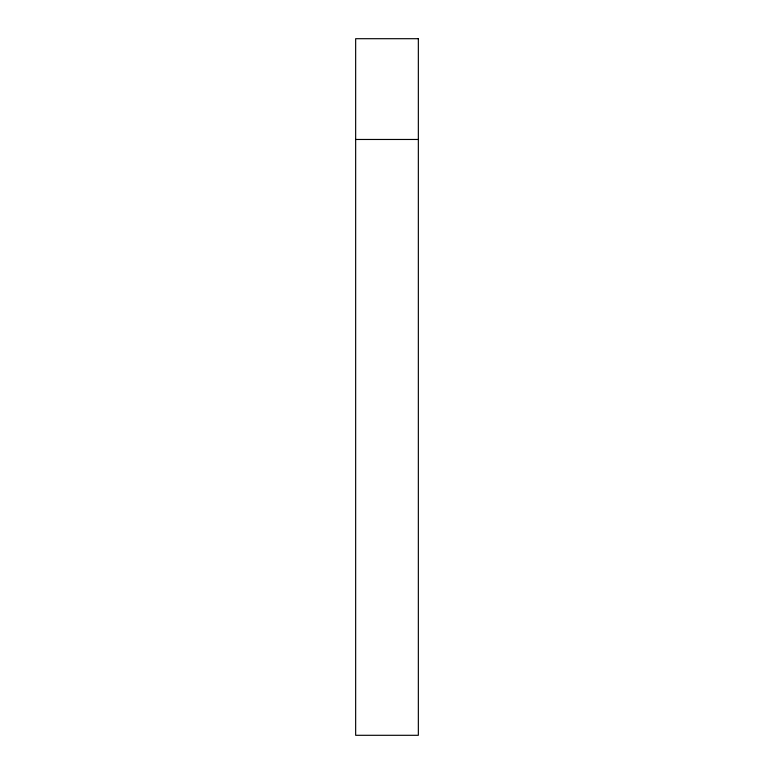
<?xml version="1.0" encoding="UTF-8"?>
<svg xmlns="http://www.w3.org/2000/svg" width="774" height="774" viewBox="0 0 774 774"><rect width="100%" height="100%" fill="white"/><g stroke="black" fill="none" stroke-linecap="round" stroke-linejoin="round"><path stroke-width="1.16" d="M355.653 139.465L418.347 139.465M418.347 38.7L355.653 38.7L355.653 735.3L418.347 735.3L418.347 38.7"/></g></svg>
